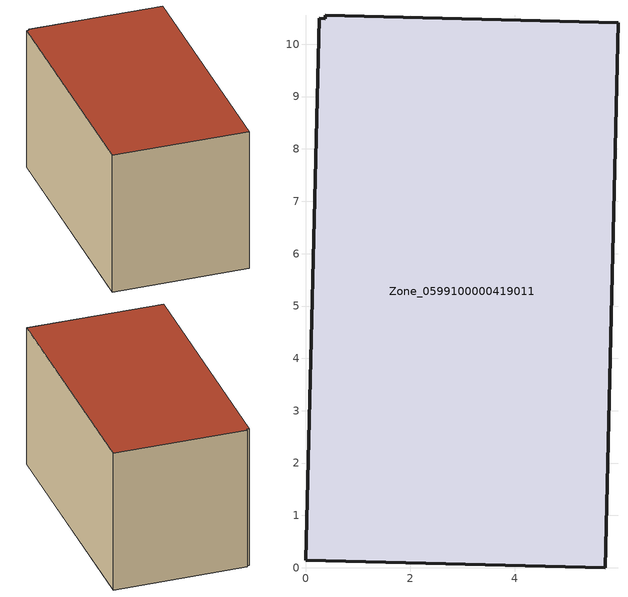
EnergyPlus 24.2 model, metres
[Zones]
Zone_0599100000419011
 floor ground (C_G): 0.38,10.55 5.97,10.41 5.72,0 0,0.15 0.27,10.49 0.37,10.49 z0
 wall outside (C_F): 5.72,0 5.97,10.41 0.38,10.55 0.37,10.49 0.27,10.49 0,0.15 5.72,0 z0:6.23
 roof outside (C_R): 5.97,10.41 0.38,10.55 0.37,10.49 0.27,10.49 0,0.15 5.72,0 z6.23
[BUILDING]
Pand.0599100000419011: North Axis=0; Terrain=City; Loads Convergence Tolerance Value=0.04; Temperature Convergence Tolerance Value=0.4; Solar Distribution=FullExterior; Maximum Number of Warmup Days=25; Minimum Number of Warmup Days=1
[Site:Location]
Rotterdam.The.Hague.AP_ZH_NLD Design_Conditions: Latitude=51.96; Longitude=4.45; Time Zone=1; Elevation=-4.5
[SITE:GROUNDTEMPERATURE:BUILDINGSURFACE]
18, 18, 18, 18, 18, 18, 18, 18, 18, 18, 18, 18
[MATERIAL] Thermal Absorptance=0.9; Solar Absorptance=0.7; Visible Absorptance=0.7
Name | Roughness | Thickness | Conductivity | Density | Specific Heat
G.TI.1992-2005 | MediumSmooth | 0.15 | 0.06 | 540 | 1210
F.TI.1992-2005 | Rough | 0.3 | 0.12 | 1920 | 840
R.TI.1992-2005 | MediumRough | 0.2 | 0.08 | 1500 | 1000
[CONSTRUCTION]
C_G: G.TI.1992-2005
C_F: F.TI.1992-2005
C_R: R.TI.1992-2005
[ZONE]
Zone_0599100000419011: Type=1; Multiplier=1; Ceiling Height=Autocalculate; Volume=Autocalculate; Floor Area=autocalculate; Part of Total Floor Area=Yes
[ZONEINFILTRATION:DESIGNFLOWRATE]
Infil_Zone_0599100000419011: Zone or ZoneList or Space or SpaceList=Zone_0599100000419011; Schedule=AlwaysOn; Design Flow Rate Calculation Method=Flow/Area; Flow Rate per Floor Area=0.0015; Constant Term Coefficient=1; Temperature Term Coefficient=0; Velocity Term Coefficient=0; Velocity Squared Term Coefficient=0
[HVACTEMPLATE:ZONE:IDEALLOADSAIRSYSTEM]
Zone_0599100000419011: Maximum Heating Supply Air Temperature=50; Minimum Cooling Supply Air Temperature=13; Maximum Heating Supply Air Humidity Ratio=0.0156; Minimum Cooling Supply Air Humidity Ratio=0.0077; Heating Limit=NoLimit; Cooling Limit=NoLimit; Dehumidification Control Type=ConstantSensibleHeatRatio; Cooling Sensible Heat Ratio=0.7; Dehumidification Setpoint=60; Humidification Control Type=None; Humidification Setpoint=30; Outdoor Air Method=None; Outdoor Air Flow Rate per Person=0.00944; Outdoor Air Flow Rate per Zone Floor Area=0; Outdoor Air Flow Rate per Zone=0; Demand Controlled Ventilation Type=None; Outdoor Air Economizer Type=NoEconomizer; Heat Recovery Type=None; Sensible Heat Recovery Effectiveness=0.7; Latent Heat Recovery Effectiveness=0.65
[ZONECONTROL:THERMOSTAT]
ThermostatControl_Zone_0599100000419011: Zone or ZoneList=Zone_0599100000419011; Control Type Schedule=DualSetpointControlType; Control 1=Thermostat_Zone_0599100000419011; Temperature Difference Between Cutout And Setpoint=0
[THERMOSTATSETPOINT:DUALSETPOINT]
Thermostat_Zone_0599100000419011: Heating Setpoint Temperature Schedule=HeatingSetpoint_Zone_0599100000419011; Cooling Setpoint Temperature Schedule=CoolingSetpoint_Zone_0599100000419011
[SCHEDULE:COMPACT]
HeatingSetpoint_Zone_0599100000419011: Through: 12/31, For: AllDays, Until: 24:00, 21
CoolingSetpoint_Zone_0599100000419011: Through: 12/31, For: AllDays, Until: 24:00, 24
DualSetpointControlType: Through: 12/31, For: AllDays, Until: 24:00, 4
AlwaysOn: Through: 12/31, For: AllDays, Until: 24:00, 1
